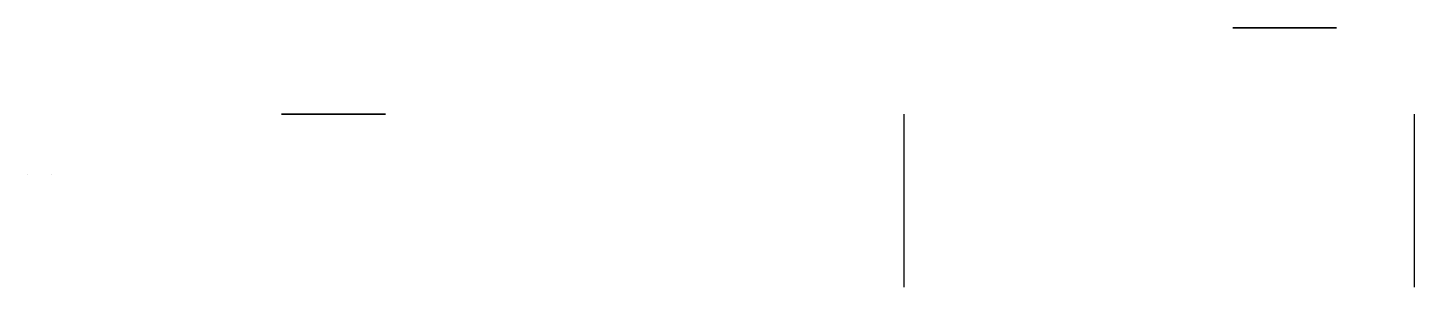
# Model space of a CAD drawing. Header units: millimetres. Extents: x 81.5 to 161.7, y 68.7 to 83.7.
import ezdxf

# ---------------------------------------------------------------- set-up
doc = ezdxf.new("R2010")
doc.units = ezdxf.units.MM

msp = doc.modelspace()

# ---------------------------------------------------------------- linework, layer by layer
for p, q in [((132.18, 68.72), (132.18, 78.72)), ((161.68, 78.72), (161.68, 68.72)), ((81.499, 75.217, 0.096), (81.499, 75.217, 0.096)), ((81.499, 75.217, 0.096), (81.499, 75.217, 0.096)), ((81.499, 75.217, 0.096), (81.499, 75.217, 0.096)), ((82.875, 75.217, 0.381), (82.875, 75.217, 0.381))]:
    msp.add_line(p, q)
at = {"extrusion": (0, -1, 0)}
for centre in [(154.18, 7.5, -83.72), (99.18, 7.5, -78.72)]:
    msp.add_circle(centre, 3, dxfattribs=at)

doc.saveas('drawing.dxf')
